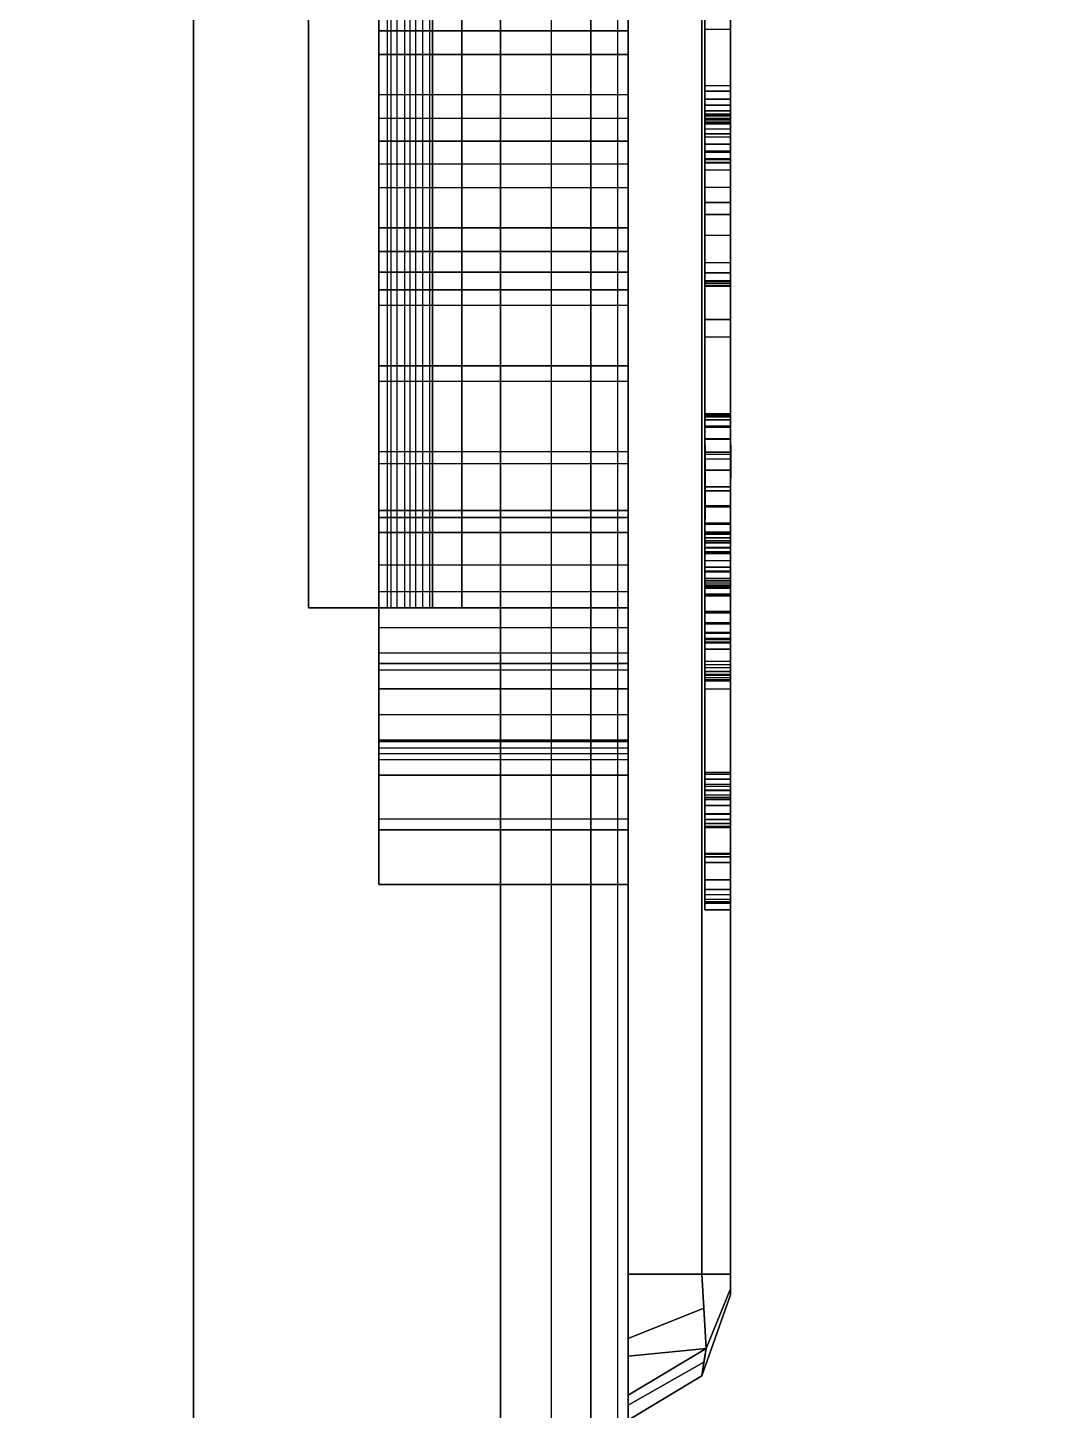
# Model space of a CAD drawing. Header units: inches. Extents: x -1 to 233, y 0 to 394.
# Drawn here: x 8.1 to 16.21, y 16.68 to 27.49 of the extents above; entities that cross this region are included whole.
import ezdxf

# ---------------------------------------------------------------- set-up
doc = ezdxf.new("R2010")
doc.units = ezdxf.units.IN
doc.header["$MEASUREMENT"] = 0
doc.layers.add('2', color=7, linetype='CONTINUOUS')

msp = doc.modelspace()

# ---------------------------------------------------------------- linework, layer by layer
at = {"layer": '2'}
for p, q in [((11.8, 0, 90.5), (11.8, 373.8, 90.5)), ((12.199, 0, 90.417), (12.199, 373.8, 90.417)), ((12.507, 0, 90.207), (12.507, 373.8, 90.207)), ((12.719, 0, 89.895), (12.719, 373.8, 89.895)), ((12.8, 0, 89.5), (12.8, 373.8, 89.5)), ((11.269, 22.95, 35.259), (10.918, 22.95, 35.259)), ((12.8, 17.74, 36.358), (12.8, 17.237, 35.075))]:
    msp.add_line(p, q, dxfattribs=at)
at = {"layer": '2', "extrusion": (1e-16, 1, -2e-16)}
msp.add_line((12.8, 18, 79.818), (12.8, 16.717, 80.321), dxfattribs=at)
at = {"layer": '2'}
for points in [[(3.8, 0.9, 18.8), (46.1, 0.9, 18.8), (46.1, 377.4, 18.8), (3.8, 377.4, 18.8)], [(46.9, 0.9, 19.6), (9.4, 0.9, 19.6), (9.4, 373.8, 19.6), (46.9, 377.4, 19.6)], [(1, 373.8, 90.5), (11.8, 373.8, 90.5), (11.8, 0, 90.5), (1, 0, 90.5)], [(9.4, 0, 19.6), (3.8, 0, 19.6), (3.9, 373.8, 19.6), (9.4, 373.8, 19.6)], [(12.8, 373.8, 28), (9.4, 373.8, 28), (9.4, 0, 28), (12.8, 0, 28)], [(9.4, 0, 28), (9.4, 0, 19.6), (9.4, 373.8, 19.6), (9.4, 373.8, 28)], [(11.8, 0, 90.5), (12.199, 0, 90.417), (12.199, 373.8, 90.417), (11.8, 373.8, 90.5)], [(12.199, 373.8, 90.417), (12.507, 373.8, 90.207), (12.507, 0, 90.207), (12.199, 0, 90.417)], [(12.507, 0, 90.207), (12.719, 0, 89.895), (12.719, 373.8, 89.895), (12.507, 373.8, 90.207)], [(12.719, 373.8, 89.895), (12.8, 373.8, 89.5), (12.8, 0, 89.5), (12.719, 0, 89.895)], [(12.8, 0, 89.5), (12.8, 352.528, 89.5), (12.8, 352.528, 28), (12.8, 0, 28)], [(12.8, 36.6, 36.358), (12.8, 36.6, 76.803), (12.8, 16.6, 76.803), (12.8, 16.6, 36.358)], [(13.6, 35.62, 75.456), (13.6, 26.778, 75.456), (13.6, 26.237, 75.386), (13.6, 35.62, 75.386)], [(13.6, 23.059, 75.384), (13.6, 35.62, 75.386), (13.6, 17.58, 74.702)], [(13.6, 17.58, 74.702), (13.6, 35.62, 75.386), (13.6, 35.62, 36.098), (13.6, 17.58, 36.098)], [(13.6, 17.58, 36.098), (13.6, 17.627, 35.984), (13.6, 17.74, 35.938), (13.6, 35.62, 36.098)], [(13.6, 35.62, 36.098), (13.6, 35.573, 35.984), (13.6, 35.46, 35.938), (13.6, 17.74, 35.938)], [(12.8, 35.46, 34.958), (12.8, 35.46, 36.358), (12.8, 17.74, 36.358), (12.8, 17.74, 34.958)], [(12.8, 17.74, 80.958), (13.375, 17.74, 80.61), (13.375, 35.46, 80.61), (12.8, 35.46, 80.958)], [(12.8, 35.46, 34.958), (13.375, 35.46, 35.305), (13.375, 17.74, 35.305), (12.8, 17.74, 34.958)], [(13.375, 35.46, 80.61), (13.6, 35.46, 79.978), (13.6, 17.74, 79.978), (13.375, 17.74, 80.61)], [(13.375, 17.74, 35.305), (13.6, 17.74, 35.938), (13.6, 35.46, 35.938), (13.375, 35.46, 35.305)], [(12.8, 20.77, 80.958), (12.8, 32.43, 80.958), (12.8, 32.43, 76.803), (12.8, 20.77, 76.803)], [(12.8, 22.95, 37.358), (12.8, 30.25, 37.358), (10.3, 30.25, 37.358), (10.3, 22.95, 37.358)], [(10.3, 30.25, 37.358), (10.3, 30.25, 35.995), (10.3, 22.95, 35.995), (10.3, 22.95, 37.358)], [(10.3, 22.95, 35.995), (10.918, 22.95, 35.259), (10.918, 30.25, 35.259), (10.3, 30.25, 35.995)], [(10.918, 30.25, 35.259), (10.943, 30.25, 35.229), (10.943, 22.95, 35.229), (10.918, 22.95, 35.259)], [(10.943, 22.95, 35.229), (10.994, 22.95, 35.186), (10.994, 30.25, 35.186), (10.943, 30.25, 35.229)], [(10.994, 30.25, 35.186), (11.05, 30.25, 35.163), (11.05, 22.95, 35.163), (10.994, 22.95, 35.186)], [(11.05, 22.95, 35.163), (11.094, 22.95, 35.158), (11.094, 30.25, 35.158), (11.05, 30.25, 35.163)], [(11.094, 30.25, 35.158), (11.138, 30.25, 35.163), (11.138, 22.95, 35.163), (11.094, 22.95, 35.158)], [(11.138, 22.95, 35.163), (11.194, 22.95, 35.186), (11.194, 30.25, 35.186), (11.138, 30.25, 35.163)], [(11.194, 30.25, 35.186), (11.245, 30.25, 35.229), (11.245, 22.95, 35.229), (11.194, 22.95, 35.186)], [(11.245, 22.95, 35.229), (11.269, 22.95, 35.259), (11.269, 30.25, 35.259), (11.245, 30.25, 35.229)], [(11.269, 22.95, 35.259), (11.5, 22.95, 35.658), (11.5, 30.25, 35.658), (11.269, 30.25, 35.259)], [(11.5, 30.25, 36.358), (11.5, 30.25, 35.658), (11.5, 22.95, 35.658), (11.5, 22.95, 36.358)], [(11.5, 30.25, 36.358), (12.8, 30.25, 36.358), (12.8, 22.95, 36.358), (11.5, 22.95, 36.358)], [(13.6, 29.391, 77.586), (13.6, 26.025, 77.586), (13.6, 26.119, 78.456), (13.6, 26.119, 79.978)], [(13.6, 26.119, 79.978), (13.6, 29.391, 77.586), (13.6, 29.391, 79.978)], [(13.6, 28.35, 77.586), (13.4, 28.35, 77.586), (13.4, 27.474, 77.586), (13.6, 27.474, 77.586)], [(13.4, 26.778, 75.456), (13.4, 27.603, 75.456), (13.4, 28.35, 77.586), (13.4, 27.474, 77.586)], [(10.85, 27.277, 78.613), (10.85, 27.763, 78.281), (10.85, 27.886, 78.935), (10.85, 27.624, 79.227)], [(12.8, 27.277, 78.613), (12.8, 27.763, 78.281), (10.85, 27.763, 78.281), (10.85, 27.277, 78.613)], [(10.85, 27.463, 79.858), (10.85, 27.624, 79.227), (12.8, 27.624, 79.227), (12.8, 27.463, 79.858)], [(10.85, 27.624, 79.227), (10.85, 27.277, 78.613), (10.85, 26.965, 78.994), (10.85, 27.463, 79.858)], [(13.6, 26.778, 75.456), (13.4, 26.778, 75.456), (13.4, 27.603, 75.456), (13.6, 27.603, 75.456)], [(10.85, 27.463, 79.858), (12.8, 27.463, 79.858), (12.8, 26.6, 79.858), (10.85, 26.6, 79.858)], [(10.85, 26.892, 79.858), (10.85, 26.777, 79.162), (10.85, 26.965, 78.994), (10.85, 27.463, 79.858)], [(13.4, 27.474, 77.586), (13.6, 27.474, 77.586), (13.6, 27.033, 76.372), (13.4, 27.033, 76.372)], [(13.4, 26.778, 75.456), (13.4, 26.811, 75.58), (13.4, 26.813, 75.588), (13.4, 27.474, 77.586)], [(13.4, 26.813, 75.588), (13.4, 26.808, 75.604), (13.4, 27.033, 76.372), (13.4, 27.474, 77.586)], [(13.6, 26.88, 77.586), (13.6, 27.474, 77.586), (13.6, 27.033, 76.372), (13.6, 26.455, 76.417)], [(12.8, 26.965, 78.994), (12.8, 27.277, 78.613), (10.85, 27.277, 78.613), (10.85, 26.965, 78.994)], [(13.4, 26.99, 76.296), (13.6, 26.99, 76.296), (13.6, 27.033, 76.372), (13.4, 27.033, 76.372)], [(13.4, 26.808, 75.604), (13.4, 26.794, 75.616), (13.4, 26.99, 76.296), (13.4, 27.033, 76.372)], [(13.6, 26.455, 76.417), (13.6, 27.033, 76.372), (13.6, 26.99, 76.296), (13.6, 26.429, 76.325)], [(10.85, 26.777, 79.162), (10.85, 26.965, 78.994), (12.8, 26.965, 78.994), (12.8, 26.777, 79.162)], [(13.4, 26.928, 76.22), (13.6, 26.928, 76.22), (13.6, 26.99, 76.296), (13.4, 26.99, 76.296)], [(13.4, 26.99, 76.296), (13.4, 26.928, 76.22), (13.4, 26.775, 75.617), (13.4, 26.794, 75.616)], [(13.4, 26.836, 76.15), (13.6, 26.836, 76.15), (13.6, 26.928, 76.22), (13.4, 26.928, 76.22)], [(13.4, 26.775, 75.617), (13.4, 26.766, 75.613), (13.4, 26.836, 76.15), (13.4, 26.928, 76.22)], [(13.6, 26.429, 76.325), (13.6, 26.99, 76.296), (13.6, 26.928, 76.22), (13.6, 26.433, 76.231)], [(13.6, 26.433, 76.231), (13.6, 26.928, 76.22), (13.6, 26.836, 76.15), (13.6, 26.462, 76.149)], [(10.85, 26.6, 79.203), (10.85, 26.777, 79.162), (10.85, 26.892, 79.858), (10.85, 26.6, 79.858)], [(13.6, 26.455, 76.417), (13.4, 26.455, 76.417), (13.4, 26.88, 77.586), (13.6, 26.88, 77.586)], [(13.6, 26.88, 77.586), (13.4, 26.88, 77.586), (13.4, 26.025, 77.586), (13.6, 26.025, 77.586)], [(13.4, 26.455, 76.417), (13.4, 25.499, 76.14), (13.4, 26.025, 77.586), (13.4, 26.88, 77.586)], [(13.4, 26.748, 76.109), (13.6, 26.748, 76.109), (13.6, 26.836, 76.15), (13.4, 26.836, 76.15)], [(13.4, 26.766, 75.613), (13.4, 26.734, 75.592), (13.4, 26.748, 76.109), (13.4, 26.836, 76.15)], [(13.4, 26.813, 75.588), (13.6, 26.813, 75.588), (13.6, 26.808, 75.604), (13.4, 26.808, 75.604)], [(13.6, 26.813, 75.588), (13.6, 26.811, 75.58), (13.4, 26.811, 75.58), (13.4, 26.813, 75.588)], [(13.6, 26.811, 75.58), (13.4, 26.811, 75.58), (13.4, 26.778, 75.456), (13.6, 26.778, 75.456)], [(13.6, 26.462, 76.149), (13.6, 26.521, 76.099), (13.6, 26.748, 76.109), (13.6, 26.836, 76.15)], [(13.6, 26.778, 75.456), (13.6, 26.811, 75.58), (13.6, 26.813, 75.587), (13.6, 26.808, 75.604)], [(12.8, 26.777, 79.162), (10.85, 26.777, 79.162), (10.85, 26.6, 79.203), (12.8, 26.6, 79.203)], [(13.4, 26.808, 75.604), (13.6, 26.808, 75.604), (13.6, 26.794, 75.616), (13.4, 26.794, 75.616)], [(13.6, 26.794, 75.616), (13.4, 26.794, 75.616), (13.4, 26.775, 75.617), (13.6, 26.775, 75.617)], [(13.4, 26.775, 75.617), (13.4, 26.766, 75.613), (13.6, 26.766, 75.613), (13.6, 26.775, 75.617)], [(13.4, 26.766, 75.613), (13.6, 26.766, 75.613), (13.6, 26.734, 75.592), (13.4, 26.734, 75.592)], [(13.4, 26.658, 76.087), (13.6, 26.658, 76.087), (13.6, 26.748, 76.109), (13.4, 26.748, 76.109)], [(13.4, 26.748, 76.109), (13.4, 26.658, 76.087), (13.4, 26.694, 75.57), (13.4, 26.734, 75.592)], [(13.4, 26.734, 75.592), (13.6, 26.734, 75.592), (13.6, 26.694, 75.57), (13.4, 26.694, 75.57)], [(13.6, 26.808, 75.604), (13.6, 26.794, 75.616), (13.6, 26.775, 75.617), (13.6, 26.778, 75.456)], [(13.6, 26.775, 75.617), (13.6, 26.766, 75.613), (13.6, 26.734, 75.592), (13.6, 26.778, 75.456)], [(13.6, 26.734, 75.592), (13.6, 26.694, 75.57), (13.6, 26.634, 75.533), (13.6, 26.778, 75.456)], [(13.6, 26.634, 75.533), (13.6, 26.512, 75.474), (13.6, 26.375, 75.423), (13.6, 26.778, 75.456)], [(13.6, 26.375, 75.423), (13.6, 26.237, 75.386), (13.6, 26.778, 75.456)], [(13.6, 26.521, 76.099), (13.6, 26.748, 76.109), (13.6, 26.658, 76.087), (13.6, 26.575, 76.083)], [(10.85, 26.6, 79.858), (12.8, 26.6, 79.858), (12.8, 25.737, 79.858), (10.85, 25.737, 79.858)], [(12.8, 26.6, 79.203), (10.85, 26.6, 79.203), (10.85, 26.422, 79.162), (12.8, 26.422, 79.162)], [(10.85, 26.6, 79.858), (10.85, 26.308, 79.858), (10.85, 26.422, 79.162), (10.85, 26.6, 79.203)], [(13.6, 26.694, 75.57), (13.4, 26.694, 75.57), (13.4, 26.634, 75.533), (13.6, 26.634, 75.533)], [(13.4, 26.694, 75.57), (13.4, 26.634, 75.533), (13.4, 26.575, 76.083), (13.4, 26.658, 76.087)], [(13.4, 26.575, 76.083), (13.6, 26.575, 76.083), (13.6, 26.658, 76.087), (13.4, 26.658, 76.087)], [(13.4, 26.634, 75.533), (13.6, 26.634, 75.533), (13.6, 26.512, 75.474), (13.4, 26.512, 75.474)], [(13.4, 26.634, 75.533), (13.4, 26.512, 75.474), (13.4, 26.521, 76.099), (13.4, 26.575, 76.083)], [(13.4, 26.521, 76.099), (13.6, 26.521, 76.099), (13.6, 26.575, 76.083), (13.4, 26.575, 76.083)], [(13.4, 26.462, 76.149), (13.6, 26.462, 76.149), (13.6, 26.521, 76.099), (13.4, 26.521, 76.099)], [(13.4, 26.512, 75.474), (13.4, 26.375, 75.423), (13.4, 26.462, 76.149), (13.4, 26.521, 76.099)], [(13.6, 26.512, 75.474), (13.4, 26.512, 75.474), (13.4, 26.375, 75.423), (13.6, 26.375, 75.423)], [(12.8, 26.422, 79.162), (12.8, 26.235, 78.994), (10.85, 26.235, 78.994), (10.85, 26.422, 79.162)], [(10.85, 25.737, 79.858), (10.85, 26.235, 78.994), (10.85, 26.422, 79.162), (10.85, 26.308, 79.858)], [(13.4, 26.433, 76.231), (13.6, 26.433, 76.231), (13.6, 26.462, 76.149), (13.4, 26.462, 76.149)], [(13.4, 26.375, 75.423), (13.4, 26.237, 75.386), (13.4, 26.433, 76.231), (13.4, 26.462, 76.149)], [(13.4, 26.455, 76.417), (13.6, 26.455, 76.417), (13.6, 26.429, 76.325), (13.4, 26.429, 76.325)], [(13.4, 26.429, 76.325), (13.4, 26.455, 76.417), (13.4, 25.648, 75.49), (13.4, 25.865, 75.386)], [(13.4, 26.455, 76.417), (13.4, 25.648, 75.49), (13.4, 25.569, 75.564), (13.4, 25.51, 75.671)], [(13.4, 26.455, 76.417), (13.4, 25.51, 75.671), (13.4, 25.484, 75.757), (13.4, 25.466, 75.872)], [(13.4, 26.455, 76.417), (13.4, 25.466, 75.872), (13.4, 25.469, 75.998), (13.4, 25.499, 76.14)], [(13.4, 26.429, 76.325), (13.6, 26.429, 76.325), (13.6, 26.433, 76.231), (13.4, 26.433, 76.231)], [(13.4, 26.237, 75.386), (13.4, 25.865, 75.386), (13.4, 26.429, 76.325), (13.4, 26.433, 76.231)], [(13.4, 26.375, 75.423), (13.6, 26.375, 75.423), (13.6, 26.237, 75.386), (13.4, 26.237, 75.386)], [(10.85, 26.235, 78.994), (10.85, 25.923, 78.613), (12.8, 25.923, 78.613), (12.8, 26.235, 78.994)], [(10.85, 25.737, 79.858), (10.85, 26.235, 78.994), (10.85, 25.923, 78.613), (10.85, 25.576, 79.227)], [(13.4, 26.237, 75.386), (13.4, 25.865, 75.386), (13.6, 25.865, 75.386), (13.6, 26.237, 75.386)], [(13.6, 25.067, 75.456), (13.4, 25.067, 75.456), (13.4, 26.119, 78.456), (13.6, 26.119, 78.456)], [(13.6, 26.119, 78.456), (13.4, 26.119, 78.456), (13.4, 25.205, 78.456), (13.6, 25.205, 78.456)], [(13.4, 24.153, 75.456), (13.4, 25.067, 75.456), (13.4, 26.119, 78.456), (13.4, 25.205, 78.456)], [(13.6, 23.426, 78.456), (13.6, 26.119, 78.456), (13.6, 26.119, 79.978), (13.6, 23.426, 79.978)], [(13.6, 26.119, 78.456), (13.6, 25.067, 75.456), (13.6, 25.499, 76.14), (13.6, 26.119, 78.456)], [(13.6, 26.119, 78.456), (13.6, 25.499, 76.14), (13.6, 26.025, 77.586), (13.6, 26.119, 78.456)], [(13.6, 26.025, 77.586), (13.4, 26.025, 77.586), (13.4, 25.499, 76.14), (13.6, 25.499, 76.14)], [(10.85, 25.923, 78.613), (10.85, 25.437, 78.281), (12.8, 25.437, 78.281), (12.8, 25.923, 78.613)], [(10.85, 25.576, 79.227), (10.85, 25.314, 78.935), (10.85, 25.437, 78.281), (10.85, 25.923, 78.613)], [(13.4, 25.865, 75.386), (13.6, 25.865, 75.386), (13.6, 25.648, 75.49), (13.4, 25.648, 75.49)], [(13.6, 25.648, 75.49), (13.6, 25.865, 75.386), (13.6, 25.067, 75.456)], [(13.6, 25.865, 75.386), (13.6, 23.059, 75.384), (13.6, 24.153, 75.456)], [(13.6, 24.153, 75.456), (13.6, 25.067, 75.456), (13.6, 25.865, 75.386)], [(12.8, 25.737, 79.858), (12.8, 25.576, 79.227), (10.85, 25.576, 79.227), (10.85, 25.737, 79.858)], [(13.6, 25.648, 75.49), (13.4, 25.648, 75.49), (13.4, 25.569, 75.564), (13.6, 25.569, 75.564)], [(13.6, 25.51, 75.671), (13.6, 25.569, 75.564), (13.6, 25.648, 75.49), (13.6, 25.067, 75.456)], [(12.8, 25.576, 79.227), (12.8, 25.314, 78.935), (10.85, 25.314, 78.935), (10.85, 25.576, 79.227)], [(13.6, 25.569, 75.564), (13.4, 25.569, 75.564), (13.4, 25.51, 75.671), (13.6, 25.51, 75.671)], [(10.85, 25.437, 78.281), (10.85, 24.842, 78.11), (12.8, 24.842, 78.11), (12.8, 25.437, 78.281)], [(10.85, 24.724, 78.706), (10.85, 24.842, 78.11), (10.85, 25.437, 78.281), (10.85, 25.314, 78.935)], [(13.4, 25.51, 75.671), (13.6, 25.51, 75.671), (13.6, 25.484, 75.757), (13.4, 25.484, 75.757)], [(13.6, 25.499, 76.14), (13.6, 25.469, 75.998), (13.4, 25.469, 75.998), (13.4, 25.499, 76.14)], [(13.6, 25.484, 75.757), (13.4, 25.484, 75.757), (13.4, 25.466, 75.872), (13.6, 25.466, 75.872)], [(13.6, 25.466, 75.872), (13.4, 25.466, 75.872), (13.4, 25.469, 75.998), (13.6, 25.469, 75.998)], [(13.6, 25.466, 75.872), (13.6, 25.484, 75.757), (13.6, 25.51, 75.671), (13.6, 25.067, 75.456)], [(13.6, 25.499, 76.14), (13.6, 25.469, 75.998), (13.6, 25.466, 75.872), (13.6, 25.067, 75.456)], [(10.85, 25.314, 78.935), (10.85, 24.724, 78.706), (12.8, 24.724, 78.706), (12.8, 25.314, 78.935)], [(13.6, 25.205, 78.456), (13.4, 25.205, 78.456), (13.4, 24.153, 75.456), (13.6, 24.153, 75.456)], [(13.6, 23.426, 78.456), (13.6, 25.205, 78.456), (13.6, 23.105, 77.533), (13.6, 23.107, 77.545)], [(13.6, 23.105, 77.533), (13.6, 23.109, 77.52), (13.6, 23.117, 77.511), (13.6, 25.205, 78.456)], [(13.6, 24.161, 77.984), (13.6, 24.268, 77.51), (13.6, 24.371, 77.369), (13.6, 25.205, 78.456)], [(13.6, 24.371, 77.369), (13.6, 24.443, 77.191), (13.6, 24.727, 77.092), (13.6, 25.205, 78.456)], [(13.4, 24.153, 75.456), (13.6, 24.153, 75.456), (13.6, 25.067, 75.456), (13.4, 25.067, 75.456)], [(10.85, 24.842, 78.11), (10.85, 24.174, 78.15), (12.8, 24.174, 78.15), (12.8, 24.842, 78.11)], [(10.85, 24.078, 78.857), (10.85, 24.724, 78.706), (10.85, 24.842, 78.11), (10.85, 24.174, 78.15)], [(12.8, 24.724, 78.706), (12.8, 24.078, 78.857), (10.85, 24.078, 78.857), (10.85, 24.724, 78.706)], [(13.6, 24.443, 77.191), (13.6, 24.468, 77.008), (13.6, 24.456, 76.865), (13.6, 24.727, 77.092)], [(13.6, 24.727, 77.092), (13.6, 24.456, 76.865), (13.6, 24.421, 76.675), (13.6, 24.364, 76.486)], [(13.6, 24.364, 76.486), (13.6, 24.272, 76.278), (13.6, 24.423, 76.225), (13.6, 24.727, 77.092)], [(13.6, 24.443, 77.191), (13.4, 24.443, 77.191), (13.4, 24.468, 77.008), (13.6, 24.468, 77.008)], [(13.6, 24.468, 77.008), (13.4, 24.468, 77.008), (13.4, 24.456, 76.865), (13.6, 24.456, 76.865)], [(13.4, 24.443, 77.191), (13.4, 24.468, 77.008), (13.4, 24.456, 76.865), (13.4, 23.531, 76.627)], [(13.4, 24.421, 76.675), (13.6, 24.421, 76.675), (13.6, 24.456, 76.865), (13.4, 24.456, 76.865)], [(13.4, 23.531, 76.627), (13.4, 24.456, 76.865), (13.4, 24.421, 76.675), (13.4, 24.364, 76.486)], [(13.6, 24.371, 77.369), (13.4, 24.371, 77.369), (13.4, 24.443, 77.191), (13.6, 24.443, 77.191)], [(13.4, 24.268, 77.51), (13.4, 24.371, 77.369), (13.4, 24.443, 77.191), (13.4, 23.531, 76.627)], [(13.4, 24.364, 76.486), (13.6, 24.364, 76.486), (13.6, 24.421, 76.675), (13.4, 24.421, 76.675)], [(13.6, 24.268, 77.51), (13.4, 24.268, 77.51), (13.4, 24.371, 77.369), (13.6, 24.371, 77.369)], [(13.4, 24.272, 76.278), (13.6, 24.272, 76.278), (13.6, 24.364, 76.486), (13.4, 24.364, 76.486)], [(13.4, 23.531, 76.627), (13.4, 24.364, 76.486), (13.4, 24.272, 76.278), (13.401, 24.168, 76.104)], [(13.6, 24.272, 76.278), (13.601, 24.169, 76.105), (13.601, 24.027, 75.904), (13.6, 24.423, 76.225)], [(13.601, 24.027, 75.904), (13.6, 23.898, 75.767), (13.6, 24.222, 75.654), (13.6, 24.423, 76.225)], [(13.4, 24.168, 76.104), (13.6, 24.169, 76.105), (13.6, 24.272, 76.278), (13.4, 24.272, 76.278)], [(13.4, 24.115, 77.628), (13.6, 24.115, 77.628), (13.6, 24.268, 77.51), (13.4, 24.268, 77.51)], [(13.4, 23.46, 76.97), (13.4, 23.866, 77.701), (13.4, 24.115, 77.628), (13.4, 24.268, 77.51)], [(13.4, 23.46, 76.97), (13.4, 23.498, 76.923), (13.4, 23.527, 76.863), (13.4, 24.268, 77.51)], [(13.4, 23.527, 76.863), (13.4, 23.542, 76.785), (13.4, 23.531, 76.627), (13.4, 24.268, 77.51)], [(13.6, 23.99, 77.906), (13.6, 24.115, 77.628), (13.6, 24.268, 77.51), (13.6, 24.161, 77.984)], [(13.6, 23.898, 75.767), (13.6, 24.222, 75.654), (13.6, 24.153, 75.456), (13.6, 23.741, 75.636)], [(12.8, 24.174, 78.15), (12.8, 23.658, 78.359), (10.85, 23.658, 78.359), (10.85, 24.174, 78.15)], [(10.85, 23.711, 79.211), (10.85, 24.078, 78.857), (10.85, 24.174, 78.15), (10.85, 23.658, 78.359)], [(13.4, 24.027, 75.904), (13.6, 24.027, 75.904), (13.6, 24.169, 76.105), (13.4, 24.168, 76.104)], [(13.401, 24.168, 76.104), (13.401, 24.027, 75.904), (13.401, 23.898, 75.767), (13.4, 23.531, 76.627)], [(13.6, 23.866, 77.701), (13.4, 23.866, 77.701), (13.4, 24.115, 77.628), (13.6, 24.115, 77.628)], [(13.6, 24.153, 75.456), (13.6, 23.741, 75.636), (13.6, 23.604, 75.546), (13.6, 23.419, 75.453)], [(13.6, 23.419, 75.453), (13.6, 23.237, 75.403), (13.6, 23.059, 75.384), (13.6, 24.153, 75.456)], [(13.6, 23.81, 77.825), (13.6, 23.866, 77.701), (13.6, 24.115, 77.628), (13.6, 23.99, 77.906)], [(10.85, 24.078, 78.857), (10.85, 23.711, 79.211), (12.8, 23.711, 79.211), (12.8, 24.078, 78.857)], [(13.4, 23.898, 75.767), (13.6, 23.898, 75.767), (13.6, 24.027, 75.904), (13.4, 24.027, 75.904)], [(13.4, 23.741, 75.636), (13.6, 23.741, 75.636), (13.6, 23.898, 75.767), (13.4, 23.898, 75.767)], [(13.4, 23.531, 76.627), (13.4, 23.474, 76.457), (13.4, 23.387, 76.322), (13.401, 23.898, 75.767)], [(13.4, 23.387, 76.322), (13.4, 23.269, 76.208), (13.4, 23.163, 76.14), (13.401, 23.898, 75.767)], [(13.4, 23.898, 75.767), (13.4, 23.741, 75.636), (13.4, 23.604, 75.546), (13.4, 23.163, 76.14)], [(13.6, 23.749, 77.703), (13.4, 23.749, 77.703), (13.4, 23.866, 77.701), (13.6, 23.866, 77.701)], [(13.4, 23.612, 77.683), (13.4, 23.749, 77.703), (13.4, 23.866, 77.701), (13.4, 23.46, 76.97)], [(13.6, 23.714, 77.781), (13.6, 23.749, 77.703), (13.6, 23.866, 77.701), (13.6, 23.81, 77.825)], [(10.85, 23.711, 79.211), (10.85, 23.539, 79.758), (12.8, 23.539, 79.758), (12.8, 23.711, 79.211)], [(10.85, 23.539, 79.758), (10.85, 23.711, 79.211), (10.85, 23.658, 78.359), (10.85, 23.284, 78.647)], [(13.4, 23.612, 77.683), (13.6, 23.612, 77.683), (13.6, 23.749, 77.703), (13.4, 23.749, 77.703)], [(13.4, 23.604, 75.546), (13.6, 23.604, 75.546), (13.6, 23.741, 75.636), (13.4, 23.741, 75.636)], [(13.6, 23.593, 77.726), (13.6, 23.612, 77.683), (13.6, 23.749, 77.703), (13.6, 23.714, 77.781)], [(12.8, 23.658, 78.359), (12.8, 23.284, 78.647), (10.85, 23.284, 78.647), (10.85, 23.658, 78.359)], [(13.4, 23.375, 77.615), (13.6, 23.375, 77.615), (13.6, 23.612, 77.683), (13.4, 23.612, 77.683)], [(13.4, 23.46, 76.97), (13.4, 23.232, 77.553), (13.4, 23.375, 77.615), (13.4, 23.612, 77.683)], [(13.4, 23.419, 75.453), (13.6, 23.419, 75.453), (13.6, 23.604, 75.546), (13.4, 23.604, 75.546)], [(13.4, 23.163, 76.14), (13.4, 23.049, 76.097), (13.4, 22.92, 76.08), (13.4, 23.604, 75.546)], [(13.4, 23.604, 75.546), (13.4, 23.419, 75.453), (13.4, 23.237, 75.403), (13.4, 22.92, 76.08)], [(13.6, 23.37, 77.626), (13.6, 23.375, 77.615), (13.6, 23.612, 77.683), (13.6, 23.593, 77.726)], [(12.8, 21.917, 79.758), (12.8, 23.539, 79.758), (10.85, 23.539, 79.758), (10.85, 21.917, 79.758)], [(10.85, 23.284, 78.647), (10.85, 22.728, 79.758), (10.85, 23.539, 79.758), (10.85, 23.284, 78.647)], [(13.6, 23.527, 76.863), (13.4, 23.527, 76.863), (13.4, 23.542, 76.785), (13.6, 23.542, 76.785)], [(13.6, 23.542, 76.785), (13.4, 23.542, 76.785), (13.4, 23.531, 76.627), (13.6, 23.531, 76.627)], [(13.4, 23.531, 76.627), (13.6, 23.531, 76.627), (13.6, 23.474, 76.457), (13.4, 23.474, 76.457)], [(13.6, 23.498, 76.923), (13.4, 23.498, 76.923), (13.4, 23.527, 76.863), (13.6, 23.527, 76.863)], [(13.6, 23.46, 76.97), (13.4, 23.46, 76.97), (13.4, 23.498, 76.923), (13.6, 23.498, 76.923)], [(13.4, 23.474, 76.457), (13.6, 23.474, 76.457), (13.6, 23.387, 76.322), (13.4, 23.387, 76.322)], [(13.6, 23.39, 77.021), (13.4, 23.39, 77.021), (13.4, 23.46, 76.97), (13.6, 23.46, 76.97)], [(13.4, 23.39, 77.021), (13.4, 23.46, 76.97), (13.4, 23.232, 77.553), (13.4, 23.144, 77.507)], [(13.6, 23.527, 76.863), (13.6, 23.542, 76.785), (13.6, 23.531, 76.627), (13.6, 22.753, 76.157)], [(13.6, 23.531, 76.627), (13.6, 23.474, 76.457), (13.6, 23.387, 76.322), (13.6, 22.753, 76.157)], [(13.6, 23.46, 76.97), (13.6, 23.498, 76.923), (13.6, 23.527, 76.863), (13.6, 22.753, 76.157)], [(13.6, 22.753, 76.157), (13.6, 22.702, 76.229), (13.6, 22.71, 76.551), (13.6, 23.46, 76.97)], [(13.6, 22.71, 76.551), (13.6, 22.759, 76.658), (13.6, 22.826, 76.767), (13.6, 23.46, 76.97)], [(13.6, 22.826, 76.767), (13.6, 22.921, 76.878), (13.6, 23.043, 76.976), (13.6, 23.46, 76.97)], [(13.6, 23.043, 76.976), (13.6, 23.181, 77.036), (13.6, 23.322, 77.045), (13.6, 23.46, 76.97)], [(13.6, 23.322, 77.045), (13.6, 23.39, 77.021), (13.6, 23.46, 76.97)], [(13.6, 22.505, 78.456), (13.4, 22.505, 78.456), (13.4, 23.426, 78.456), (13.6, 23.426, 78.456)], [(13.4, 23.426, 78.456), (13.6, 23.426, 78.456), (13.6, 23.107, 77.545), (13.4, 23.107, 77.545)], [(13.4, 22.505, 78.456), (13.4, 23.426, 78.456), (13.4, 22.759, 76.658), (13.4, 21.971, 76.934)], [(13.4, 23.426, 78.456), (13.4, 23.107, 77.545), (13.4, 23.105, 77.533), (13.4, 22.759, 76.658)], [(13.4, 23.237, 75.403), (13.6, 23.237, 75.403), (13.6, 23.419, 75.453), (13.4, 23.419, 75.453)], [(13.4, 23.322, 77.045), (13.6, 23.322, 77.045), (13.6, 23.39, 77.021), (13.4, 23.39, 77.021)], [(13.4, 23.181, 77.036), (13.4, 23.322, 77.045), (13.4, 23.39, 77.021), (13.4, 23.144, 77.507)], [(13.4, 23.387, 76.322), (13.6, 23.387, 76.322), (13.6, 23.269, 76.208), (13.4, 23.269, 76.208)], [(13.4, 23.232, 77.553), (13.6, 23.232, 77.553), (13.6, 23.375, 77.615), (13.4, 23.375, 77.615)], [(13.6, 22.505, 78.456), (13.6, 23.426, 78.456), (13.6, 23.426, 79.978), (13.6, 21.665, 79.978)], [(13.6, 23.387, 76.322), (13.6, 23.269, 76.208), (13.6, 23.163, 76.14), (13.6, 22.753, 76.157)], [(13.6, 23.228, 77.561), (13.6, 23.232, 77.553), (13.6, 23.375, 77.615), (13.6, 23.37, 77.626)], [(10.85, 23.284, 78.647), (10.85, 23.078, 78.764), (12.8, 23.078, 78.764), (12.8, 23.284, 78.647)], [(10.85, 23.284, 78.647), (10.85, 22.728, 79.758), (10.85, 22.468, 79.758), (10.85, 23.078, 78.764)], [(13.6, 23.181, 77.036), (13.4, 23.181, 77.036), (13.4, 23.322, 77.045), (13.6, 23.322, 77.045)], [(13.4, 23.269, 76.208), (13.6, 23.269, 76.208), (13.6, 23.163, 76.14), (13.4, 23.163, 76.14)], [(13.4, 23.059, 75.384), (13.6, 23.059, 75.384), (13.6, 23.237, 75.403), (13.4, 23.237, 75.403)], [(13.4, 23.237, 75.403), (13.4, 23.059, 75.384), (13.4, 22.912, 75.39), (13.4, 22.92, 76.08)], [(13.6, 23.144, 77.507), (13.4, 23.144, 77.507), (13.4, 23.232, 77.553), (13.6, 23.232, 77.553)], [(13.4, 23.043, 76.976), (13.4, 23.181, 77.036), (13.6, 23.181, 77.036), (13.6, 23.043, 76.976)], [(13.4, 22.921, 76.878), (13.4, 23.043, 76.976), (13.4, 23.181, 77.036), (13.4, 23.117, 77.511)], [(13.4, 23.117, 77.511), (13.4, 23.129, 77.506), (13.4, 23.144, 77.507), (13.4, 23.181, 77.036)], [(13.4, 23.163, 76.14), (13.6, 23.163, 76.14), (13.6, 23.049, 76.097), (13.4, 23.049, 76.097)], [(13.4, 23.129, 77.506), (13.6, 23.129, 77.506), (13.6, 23.144, 77.507), (13.4, 23.144, 77.507)], [(13.6, 23.117, 77.511), (13.6, 23.144, 77.507), (13.6, 23.232, 77.553), (13.6, 23.228, 77.561)], [(13.6, 23.163, 76.14), (13.6, 23.049, 76.097), (13.6, 22.92, 76.08), (13.6, 22.753, 76.157)], [(13.6, 23.117, 77.511), (13.6, 23.144, 77.507), (13.6, 23.129, 77.506)], [(12.8, 23.078, 78.764), (12.8, 22.794, 78.743), (10.85, 22.794, 78.743), (10.85, 23.078, 78.764)], [(10.85, 23.078, 78.764), (10.85, 22.468, 79.758), (10.85, 22.242, 79.758), (10.85, 22.794, 78.743)], [(13.4, 23.117, 77.511), (13.6, 23.117, 77.511), (13.6, 23.129, 77.506), (13.4, 23.129, 77.506)], [(13.6, 23.109, 77.52), (13.4, 23.109, 77.52), (13.4, 23.117, 77.511), (13.6, 23.117, 77.511)], [(13.4, 23.105, 77.533), (13.4, 23.109, 77.52), (13.4, 23.117, 77.511), (13.4, 22.759, 76.658)], [(13.4, 22.759, 76.658), (13.4, 22.826, 76.767), (13.4, 22.921, 76.878), (13.4, 23.117, 77.511)], [(13.4, 23.105, 77.533), (13.6, 23.105, 77.533), (13.6, 23.109, 77.52), (13.4, 23.109, 77.52)], [(13.6, 23.107, 77.545), (13.4, 23.107, 77.545), (13.4, 23.105, 77.533), (13.6, 23.105, 77.533)], [(13.4, 22.912, 75.39), (13.6, 22.912, 75.39), (13.6, 23.059, 75.384), (13.4, 23.059, 75.384)], [(13.4, 23.049, 76.097), (13.6, 23.049, 76.097), (13.6, 22.92, 76.08), (13.4, 22.92, 76.08)], [(13.4, 22.921, 76.878), (13.6, 22.921, 76.878), (13.6, 23.043, 76.976), (13.4, 23.043, 76.976)], [(13.6, 20.589, 75.456), (13.6, 22.912, 75.39), (13.6, 23.059, 75.384), (13.6, 17.58, 74.702)], [(10.918, 22.95, 35.259), (10.3, 22.95, 35.995), (11.5, 22.95, 35.995), (11.5, 22.95, 35.658)], [(11.5, 22.95, 35.995), (11.5, 22.95, 36.358), (10.3, 22.95, 36.358), (10.3, 22.95, 35.995)], [(10.3, 22.95, 37.358), (10.3, 22.95, 36.358), (12.8, 22.95, 36.358), (12.8, 22.95, 37.358)], [(10.918, 22.95, 35.259), (10.943, 22.95, 35.229), (10.975, 22.95, 35.259)], [(11.5, 22.95, 35.658), (11.269, 22.95, 35.259), (10.918, 22.95, 35.259)], [(10.975, 22.95, 35.259), (10.943, 22.95, 35.229), (10.994, 22.95, 35.186), (11.012, 22.95, 35.259)], [(11.059, 22.95, 35.259), (11.012, 22.95, 35.259), (10.994, 22.95, 35.186), (11.05, 22.95, 35.163)], [(11.094, 22.95, 35.259), (11.094, 22.95, 35.158), (11.05, 22.95, 35.163), (11.059, 22.95, 35.259)], [(11.128, 22.95, 35.259), (11.138, 22.95, 35.163), (11.094, 22.95, 35.158), (11.094, 22.95, 35.259)], [(11.138, 22.95, 35.163), (11.194, 22.95, 35.186), (11.175, 22.95, 35.259), (11.128, 22.95, 35.259)], [(11.175, 22.95, 35.259), (11.194, 22.95, 35.186), (11.245, 22.95, 35.229), (11.213, 22.95, 35.259)], [(11.213, 22.95, 35.259), (11.213, 22.95, 35.259), (11.245, 22.95, 35.229), (11.269, 22.95, 35.259)], [(13.4, 22.826, 76.767), (13.6, 22.826, 76.767), (13.6, 22.921, 76.878), (13.4, 22.921, 76.878)], [(13.6, 22.92, 76.08), (13.4, 22.92, 76.08), (13.4, 22.837, 76.1), (13.6, 22.837, 76.1)], [(13.4, 22.912, 75.39), (13.4, 22.755, 75.415), (13.4, 22.837, 76.1), (13.4, 22.92, 76.08)], [(13.6, 22.92, 76.08), (13.6, 22.837, 76.1), (13.6, 22.753, 76.157)], [(13.6, 22.755, 75.415), (13.4, 22.755, 75.415), (13.4, 22.912, 75.39), (13.6, 22.912, 75.39)], [(13.4, 22.837, 76.1), (13.6, 22.837, 76.1), (13.6, 22.753, 76.157), (13.4, 22.753, 76.157)], [(13.4, 22.755, 75.415), (13.4, 22.627, 75.463), (13.4, 22.532, 75.527), (13.4, 22.837, 76.1)], [(13.4, 22.837, 76.1), (13.4, 22.753, 76.157), (13.4, 22.702, 76.229), (13.4, 22.532, 75.527)], [(13.4, 22.759, 76.658), (13.6, 22.759, 76.658), (13.6, 22.826, 76.767), (13.4, 22.826, 76.767)], [(13.6, 22.627, 75.463), (13.6, 22.755, 75.415), (13.6, 22.912, 75.39), (13.6, 22.317, 75.456)], [(13.6, 22.912, 75.39), (13.6, 22.317, 75.456), (13.6, 20.589, 75.456)], [(10.85, 22.794, 78.743), (10.85, 22.598, 78.586), (12.8, 22.598, 78.586), (12.8, 22.794, 78.743)], [(10.85, 22.068, 79.758), (10.85, 22.242, 79.758), (10.85, 22.794, 78.743), (10.85, 22.598, 78.586)], [(13.4, 22.71, 76.551), (13.6, 22.71, 76.551), (13.6, 22.759, 76.658), (13.4, 22.759, 76.658)], [(13.4, 22.759, 76.658), (13.4, 22.71, 76.551), (13.4, 21.971, 76.934)], [(13.6, 22.627, 75.463), (13.4, 22.627, 75.463), (13.4, 22.755, 75.415), (13.6, 22.755, 75.415)], [(13.4, 22.753, 76.157), (13.6, 22.753, 76.157), (13.6, 22.702, 76.229), (13.4, 22.702, 76.229)], [(13.4, 22.683, 76.44), (13.6, 22.683, 76.44), (13.6, 22.71, 76.551), (13.4, 22.71, 76.551)], [(13.4, 21.971, 76.934), (13.4, 21.895, 76.716), (13.4, 22.683, 76.44), (13.4, 22.71, 76.551)], [(13.6, 22.71, 76.551), (13.6, 22.683, 76.44), (13.6, 22.678, 76.313), (13.6, 22.702, 76.229)], [(12.8, 22.598, 78.586), (12.8, 22.517, 78.328), (10.85, 22.517, 78.328), (10.85, 22.598, 78.586)], [(10.85, 22.517, 78.328), (10.85, 21.917, 79.758), (10.85, 22.068, 79.758), (10.85, 22.598, 78.586)], [(13.6, 22.702, 76.229), (13.4, 22.702, 76.229), (13.4, 22.678, 76.313), (13.6, 22.678, 76.313)], [(13.4, 22.532, 75.527), (13.4, 22.484, 75.573), (13.4, 22.454, 75.608), (13.4, 22.702, 76.229)], [(13.4, 22.454, 75.608), (13.4, 22.431, 75.638), (13.4, 22.424, 75.645), (13.4, 22.702, 76.229)], [(13.4, 22.424, 75.645), (13.4, 22.406, 75.651), (13.4, 22.388, 75.644), (13.4, 22.702, 76.229)], [(13.4, 22.683, 76.44), (13.4, 22.678, 76.313), (13.4, 22.702, 76.229), (13.4, 22.388, 75.644)], [(13.4, 22.678, 76.313), (13.6, 22.678, 76.313), (13.6, 22.683, 76.44), (13.4, 22.683, 76.44)], [(13.4, 21.895, 76.716), (13.4, 22.378, 75.631), (13.4, 22.388, 75.644), (13.4, 22.683, 76.44)], [(13.6, 22.532, 75.527), (13.4, 22.532, 75.527), (13.4, 22.627, 75.463), (13.6, 22.627, 75.463)], [(13.6, 22.484, 75.573), (13.6, 22.532, 75.527), (13.6, 22.627, 75.463), (13.6, 22.317, 75.456)], [(10.85, 22.517, 78.328), (10.85, 22.517, 78.118), (12.8, 22.517, 78.118), (12.8, 22.517, 78.328)], [(12.8, 22.517, 78.118), (12.8, 22.517, 77.904), (10.85, 22.517, 77.904), (10.85, 22.517, 78.118)], [(10.85, 22.517, 77.904), (10.85, 22.467, 77.612), (12.8, 22.467, 77.612), (12.8, 22.517, 77.904)], [(10.85, 21.917, 77.833), (10.85, 22.517, 77.904), (10.85, 22.517, 78.118), (10.85, 21.917, 78.795)], [(10.85, 21.917, 77.833), (10.85, 21.907, 77.758), (10.85, 22.467, 77.612), (10.85, 22.517, 77.904)], [(10.85, 21.917, 78.795), (10.85, 22.517, 78.118), (10.85, 22.517, 78.328), (10.85, 21.917, 79.758)], [(13.4, 22.484, 75.573), (13.6, 22.484, 75.573), (13.6, 22.532, 75.527), (13.4, 22.532, 75.527)], [(13.6, 22.505, 78.456), (13.4, 22.505, 78.456), (13.4, 21.453, 75.456), (13.6, 21.453, 75.456)], [(13.6, 21.665, 76.616), (13.6, 21.815, 76.487), (13.6, 22.505, 78.456), (13.6, 21.665, 79.978)], [(12.8, 22.467, 77.612), (12.8, 22.318, 77.344), (10.85, 22.318, 77.344), (10.85, 22.467, 77.612)], [(10.85, 21.854, 77.658), (10.85, 21.907, 77.758), (10.85, 22.467, 77.612), (10.85, 22.318, 77.344)], [(13.6, 22.454, 75.608), (13.4, 22.454, 75.608), (13.4, 22.484, 75.573), (13.6, 22.484, 75.573)], [(13.6, 22.431, 75.638), (13.4, 22.431, 75.638), (13.4, 22.454, 75.608), (13.6, 22.454, 75.608)], [(13.6, 22.424, 75.645), (13.6, 22.431, 75.638), (13.4, 22.431, 75.638), (13.4, 22.424, 75.645)], [(13.4, 22.406, 75.651), (13.6, 22.406, 75.651), (13.6, 22.424, 75.645), (13.4, 22.424, 75.645)], [(13.6, 22.388, 75.644), (13.4, 22.388, 75.644), (13.4, 22.406, 75.651), (13.6, 22.406, 75.651)], [(13.6, 22.378, 75.631), (13.4, 22.378, 75.631), (13.4, 22.388, 75.644), (13.6, 22.388, 75.644)], [(13.4, 22.317, 75.456), (13.6, 22.317, 75.456), (13.6, 22.378, 75.631), (13.4, 22.378, 75.631)], [(13.4, 22.317, 75.456), (13.4, 22.378, 75.631), (13.4, 21.895, 76.716), (13.4, 21.453, 75.456)], [(13.6, 22.431, 75.638), (13.6, 22.454, 75.608), (13.6, 22.484, 75.573), (13.6, 22.317, 75.456)], [(13.6, 22.406, 75.651), (13.6, 22.424, 75.645), (13.6, 22.431, 75.638), (13.6, 22.317, 75.456)], [(13.6, 22.317, 75.456), (13.6, 22.378, 75.631), (13.6, 22.388, 75.644), (13.6, 22.406, 75.651)], [(12.8, 22.318, 77.344), (12.8, 22.114, 77.158), (10.85, 22.114, 77.158), (10.85, 22.318, 77.344)], [(10.85, 21.765, 77.587), (10.85, 21.854, 77.658), (10.85, 22.318, 77.344), (10.85, 22.114, 77.158)], [(13.6, 21.453, 75.456), (13.4, 21.453, 75.456), (13.4, 22.317, 75.456), (13.6, 22.317, 75.456)], [(10.85, 22.114, 77.158), (10.85, 21.811, 77.029), (12.8, 21.811, 77.029), (12.8, 22.114, 77.158)], [(10.85, 21.642, 77.558), (10.85, 21.765, 77.587), (10.85, 22.114, 77.158), (10.85, 21.811, 77.029)], [(12.8, 21.907, 77.758), (12.8, 21.917, 77.833), (10.85, 21.917, 77.833), (10.85, 21.907, 77.758)], [(12.8, 21.917, 77.833), (12.8, 21.917, 78.795), (10.85, 21.917, 78.795), (10.85, 21.917, 77.833)], [(12.8, 21.917, 78.795), (12.8, 21.917, 79.758), (10.85, 21.917, 79.758), (10.85, 21.917, 78.795)], [(10.85, 21.854, 77.658), (10.85, 21.907, 77.758), (12.8, 21.907, 77.758), (12.8, 21.854, 77.658)], [(12.8, 21.765, 77.587), (12.8, 21.854, 77.658), (10.85, 21.854, 77.658), (10.85, 21.765, 77.587)], [(12.8, 21.811, 77.029), (12.8, 21.299, 76.916), (10.85, 21.299, 76.916), (10.85, 21.811, 77.029)], [(10.85, 21.214, 77.558), (10.85, 21.642, 77.558), (10.85, 21.811, 77.029), (10.85, 21.299, 76.916)], [(10.85, 21.642, 77.558), (10.85, 21.765, 77.587), (12.8, 21.765, 77.587), (12.8, 21.642, 77.558)], [(13.6, 21.665, 76.616), (13.6, 21.663, 76.58), (13.6, 21.648, 76.545), (13.6, 21.815, 76.487)], [(13.6, 21.815, 76.487), (13.6, 21.648, 76.545), (13.6, 21.611, 76.511), (13.6, 21.571, 76.498)], [(13.6, 21.571, 76.498), (13.6, 21.791, 76.42), (13.6, 21.815, 76.487)], [(13.6, 21.791, 76.42), (13.6, 21.691, 76.133), (13.6, 21.525, 76.502), (13.6, 21.571, 76.498)], [(10.85, 21.214, 77.558), (10.85, 21.642, 77.558), (12.8, 21.642, 77.558), (12.8, 21.214, 77.558)], [(13.6, 21.553, 77.579), (13.4, 21.553, 77.579), (13.4, 21.666, 76.616), (13.6, 21.665, 76.616)], [(13.6, 21.665, 76.616), (13.6, 21.663, 76.58), (13.4, 21.663, 76.58), (13.4, 21.666, 76.616)], [(13.4, 21.34, 76.645), (13.4, 21.489, 76.521), (13.4, 21.666, 76.616), (13.4, 21.553, 77.579)], [(13.4, 21.577, 76.569), (13.4, 21.648, 76.545), (13.4, 21.663, 76.58), (13.4, 21.666, 76.616)], [(13.6, 21.648, 76.545), (13.4, 21.648, 76.545), (13.4, 21.663, 76.58), (13.6, 21.663, 76.58)], [(13.6, 21.648, 76.545), (13.4, 21.648, 76.545), (13.4, 21.611, 76.511), (13.6, 21.611, 76.511)], [(13.4, 21.611, 76.511), (13.4, 21.648, 76.545), (13.4, 21.577, 76.569)], [(13.6, 21.553, 79.978), (13.6, 21.553, 77.579), (13.599, 21.665, 76.616), (13.6, 21.665, 79.978)], [(13.6, 21.691, 76.133), (13.6, 21.607, 75.895), (13.6, 21.525, 76.502)], [(13.6, 21.611, 76.511), (13.4, 21.611, 76.511), (13.399, 21.571, 76.498), (13.6, 21.571, 76.498)], [(13.399, 21.571, 76.498), (13.4, 21.611, 76.511), (13.4, 21.577, 76.569), (13.4, 21.529, 76.542)], [(13.399, 21.571, 76.498), (13.6, 21.571, 76.498), (13.6, 21.525, 76.502), (13.4, 21.525, 76.502)], [(13.4, 21.489, 76.521), (13.4, 21.525, 76.502), (13.399, 21.571, 76.498), (13.4, 21.529, 76.542)], [(13.6, 21.524, 77.646), (13.6, 21.553, 77.579), (13.4, 21.553, 77.579), (13.4, 21.524, 77.646)], [(13.4, 21.553, 77.579), (13.4, 21.524, 77.646), (13.4, 21.271, 76.672), (13.4, 21.297, 76.661)], [(13.4, 21.297, 76.661), (13.4, 21.34, 76.645), (13.4, 21.553, 77.579)], [(13.6, 21.525, 76.502), (13.4, 21.525, 76.502), (13.4, 21.489, 76.521), (13.6, 21.489, 76.521)], [(13.6, 21.469, 77.684), (13.4, 21.469, 77.684), (13.4, 21.524, 77.646), (13.6, 21.524, 77.646)], [(13.4, 21.524, 77.646), (13.4, 21.469, 77.684), (13.4, 21.15, 76.722), (13.4, 21.271, 76.672)], [(13.6, 21.525, 76.502), (13.6, 21.489, 76.521), (13.6, 21.34, 76.645), (13.6, 21.607, 75.895)], [(13.6, 21.34, 76.645), (13.6, 21.297, 76.661), (13.6, 21.266, 76.655), (13.6, 21.607, 75.895)], [(13.6, 21.266, 76.655), (13.6, 21.243, 76.637), (13.6, 21.231, 76.615), (13.6, 21.607, 75.895)], [(13.6, 21.231, 76.615), (13.6, 20.825, 75.456), (13.6, 21.453, 75.456), (13.6, 21.607, 75.895)], [(13.6, 21.524, 77.646), (13.6, 21.553, 77.579), (13.6, 21.553, 79.978), (13.6, 21.406, 79.978)], [(13.6, 21.406, 77.689), (13.6, 21.469, 77.684), (13.6, 21.524, 77.646), (13.6, 21.406, 79.978)], [(13.6, 21.34, 76.645), (13.4, 21.34, 76.645), (13.4, 21.489, 76.521), (13.6, 21.489, 76.521)], [(13.6, 21.406, 77.689), (13.4, 21.406, 77.689), (13.4, 21.469, 77.684), (13.6, 21.469, 77.684)], [(13.4, 21.469, 77.684), (13.4, 21.406, 77.689), (13.4, 21.029, 76.771), (13.4, 21.15, 76.722)], [(13.6, 21.339, 77.653), (13.4, 21.339, 77.653), (13.4, 21.406, 77.689), (13.6, 21.406, 77.689)], [(13.4, 21.406, 77.689), (13.4, 21.339, 77.653), (13.4, 21.004, 76.782), (13.4, 21.029, 76.771)], [(13.6, 21.406, 77.689), (13.6, 21.406, 79.978), (13.6, 17.74, 79.978), (13.6, 17.627, 79.931)], [(13.6, 21.406, 77.689), (13.6, 21.339, 77.653), (13.6, 17.58, 79.818), (13.6, 17.627, 79.931)], [(10.85, 21.299, 76.916), (10.85, 20.787, 76.803), (12.8, 20.787, 76.803), (12.8, 21.299, 76.916)], [(10.85, 20.787, 77.558), (10.85, 20.787, 76.803), (10.85, 21.299, 76.916), (10.85, 21.214, 77.558)], [(13.4, 21.34, 76.645), (13.4, 21.297, 76.661), (13.6, 21.297, 76.661), (13.6, 21.34, 76.645)], [(13.6, 20.671, 76.977), (13.4, 20.671, 76.977), (13.4, 21.339, 77.653), (13.6, 21.339, 77.653)], [(13.4, 21.004, 76.782), (13.4, 20.96, 76.797), (13.4, 21.339, 77.653)], [(13.4, 20.96, 76.797), (13.4, 20.75, 76.794), (13.4, 20.671, 76.977), (13.4, 21.339, 77.653)], [(13.6, 17.58, 79.818), (13.6, 17.58, 76.977), (13.6, 20.671, 76.977), (13.6, 21.339, 77.653)], [(10.85, 20.787, 77.558), (10.85, 21.214, 77.558), (12.8, 21.214, 77.558), (12.8, 20.787, 77.558)], [(13.6, 21.297, 76.661), (13.4, 21.297, 76.661), (13.4, 21.266, 76.655), (13.6, 21.266, 76.655)], [(13.4, 21.004, 76.782), (13.4, 21.297, 76.661), (13.4, 21.266, 76.655), (13.4, 21.024, 76.757)], [(13.6, 21.266, 76.655), (13.4, 21.266, 76.655), (13.4, 21.243, 76.637), (13.6, 21.243, 76.637)], [(13.4, 21.231, 76.615), (13.4, 21.243, 76.637), (13.4, 21.266, 76.655), (13.4, 21.024, 76.757)], [(13.4, 21.243, 76.637), (13.6, 21.243, 76.637), (13.6, 21.231, 76.615), (13.4, 21.231, 76.615)], [(13.4, 20.825, 75.456), (13.6, 20.825, 75.456), (13.6, 21.231, 76.615), (13.4, 21.231, 76.615)], [(13.4, 20.589, 75.456), (13.4, 20.825, 75.456), (13.4, 21.231, 76.615), (13.4, 21.027, 76.705)], [(13.4, 21.024, 76.757), (13.4, 21.03, 76.729), (13.4, 21.027, 76.705), (13.4, 21.231, 76.615)], [(13.4, 21.027, 76.705), (13.6, 21.027, 76.705), (13.6, 21.03, 76.729), (13.4, 21.03, 76.729)], [(13.6, 21.03, 76.729), (13.4, 21.03, 76.729), (13.4, 21.024, 76.757), (13.6, 21.024, 76.757)], [(13.6, 20.589, 75.456), (13.4, 20.589, 75.456), (13.4, 21.027, 76.705), (13.6, 21.027, 76.705)], [(13.6, 21.024, 76.757), (13.4, 21.024, 76.757), (13.4, 21.004, 76.782), (13.6, 21.004, 76.782)], [(13.6, 20.96, 76.797), (13.6, 21.004, 76.782), (13.4, 21.004, 76.782), (13.4, 20.96, 76.797)], [(13.6, 21.004, 76.782), (13.6, 21.024, 76.757), (13.6, 21.03, 76.729), (13.6, 17.58, 74.702)], [(13.6, 21.03, 76.729), (13.6, 21.027, 76.705), (13.6, 20.589, 75.456), (13.6, 17.58, 74.702)], [(13.6, 20.75, 76.794), (13.6, 20.96, 76.797), (13.6, 21.004, 76.782), (13.6, 17.58, 74.702)], [(13.6, 20.96, 76.797), (13.4, 20.96, 76.797), (13.4, 20.75, 76.794), (13.6, 20.75, 76.794)], [(10.85, 20.787, 77.558), (12.8, 20.787, 77.558), (12.8, 20.787, 76.803), (10.85, 20.787, 76.803)], [(12.8, 20.77, 76.803), (12.8, 18, 79.818), (12.8, 16.6, 79.818), (12.8, 16.6, 76.803)], [(12.8, 20.77, 76.803), (12.8, 18, 79.818), (12.8, 18, 80.958), (12.8, 20.77, 80.958)], [(13.4, 20.589, 75.456), (13.6, 20.589, 75.456), (13.6, 20.825, 75.456), (13.4, 20.825, 75.456)], [(13.4, 20.75, 76.794), (13.4, 20.709, 76.801), (13.399, 20.671, 76.826), (13.4, 20.726, 76.85)], [(13.4, 20.726, 76.85), (13.399, 20.671, 76.826), (13.4, 20.648, 76.861), (13.4, 20.709, 76.888)], [(13.4, 20.709, 76.801), (13.6, 20.709, 76.801), (13.6, 20.671, 76.826), (13.399, 20.671, 76.826)], [(13.6, 20.671, 76.826), (13.399, 20.671, 76.826), (13.4, 20.648, 76.861), (13.6, 20.648, 76.861)], [(13.6, 20.75, 76.794), (13.4, 20.75, 76.794), (13.4, 20.709, 76.801), (13.6, 20.709, 76.801)], [(13.4, 20.709, 76.888), (13.4, 20.648, 76.861), (13.4, 20.641, 76.911)], [(13.4, 20.709, 76.888), (13.4, 20.641, 76.911), (13.4, 20.651, 76.948), (13.4, 20.671, 76.977)], [(13.4, 20.671, 76.977), (13.4, 20.651, 76.948), (13.6, 20.651, 76.948), (13.6, 20.671, 76.977)], [(13.6, 20.651, 76.948), (13.4, 20.651, 76.948), (13.4, 20.641, 76.911), (13.6, 20.641, 76.911)], [(13.6, 20.671, 76.826), (13.6, 20.709, 76.801), (13.6, 20.75, 76.794), (13.6, 17.58, 76.977)], [(13.6, 20.75, 76.794), (13.6, 17.58, 76.977), (13.6, 17.58, 74.702), (13.6, 20.75, 76.794)], [(13.6, 20.671, 76.977), (13.6, 20.651, 76.948), (13.6, 20.641, 76.911), (13.6, 17.58, 76.977)], [(13.6, 20.641, 76.911), (13.6, 20.648, 76.861), (13.6, 20.671, 76.826), (13.6, 17.58, 76.977)], [(13.6, 20.648, 76.861), (13.4, 20.648, 76.861), (13.4, 20.641, 76.911), (13.6, 20.641, 76.911)], [(12.8, 18, 79.818), (12.8, 18, 80.958), (12.8, 17.74, 80.958)], [(12.8, 18, 79.818), (12.8, 17.74, 80.958), (12.8, 17.101, 80.762)], [(12.8, 18, 79.818), (12.8, 17.101, 80.762), (12.8, 16.717, 80.321)], [(12.8, 18, 79.818), (12.8, 16.6, 79.818), (12.8, 16.717, 80.321)], [(12.8, 16.6, 36.098), (12.8, 16.6, 36.098), (12.8, 16.6, 36.358), (12.8, 17.74, 36.358)], [(12.8, 16.796, 35.459), (12.8, 16.796, 35.459), (12.8, 16.6, 36.098), (12.8, 17.74, 36.358)], [(12.8, 17.237, 35.075), (12.8, 17.237, 35.075), (12.8, 16.796, 35.459), (12.8, 17.74, 36.358)], [(12.8, 17.74, 36.358), (12.8, 17.237, 35.075), (12.8, 17.74, 34.958)], [(12.8, 17.237, 35.075), (12.8, 17.74, 34.958), (13.375, 17.74, 35.305), (13.39, 17.475, 35.402)], [(13.375, 17.74, 80.61), (12.8, 17.74, 80.958), (12.8, 17.101, 80.762), (13.409, 17.159, 80.398)], [(13.409, 17.159, 80.398), (13.6, 17.627, 79.931), (13.6, 17.74, 79.978), (13.375, 17.74, 80.61)], [(13.375, 17.74, 35.305), (13.6, 17.74, 35.938), (13.6, 17.627, 35.984), (13.409, 17.159, 35.517)], [(13.6, 17.58, 79.818), (13.375, 16.947, 79.818), (13.409, 17.159, 80.398), (13.6, 17.627, 79.931)], [(13.6, 17.627, 35.984), (13.409, 17.159, 35.517), (13.375, 16.947, 36.098), (13.6, 17.58, 36.098)], [(13.375, 16.947, 36.098), (13.6, 17.58, 36.098), (13.6, 17.58, 79.818), (13.375, 16.947, 79.818)], [(13.409, 17.159, 35.517), (12.8, 16.796, 35.459), (12.8, 17.237, 35.075), (13.39, 17.475, 35.402)], [(13.375, 16.947, 36.098), (12.8, 16.6, 36.098), (12.8, 16.796, 35.459), (13.409, 17.159, 35.517)], [(13.409, 17.159, 80.398), (12.8, 17.101, 80.762), (12.8, 16.717, 80.321), (13.392, 17.053, 80.108)], [(12.8, 16.717, 80.321), (12.8, 16.6, 79.818), (13.375, 16.947, 79.818), (13.392, 17.053, 80.108)], [(13.375, 16.947, 79.818), (12.8, 16.6, 79.818), (12.8, 16.6, 36.098), (13.375, 16.947, 36.098)]]:
    msp.add_3dface(points, dxfattribs=at)

doc.saveas('drawing.dxf')
